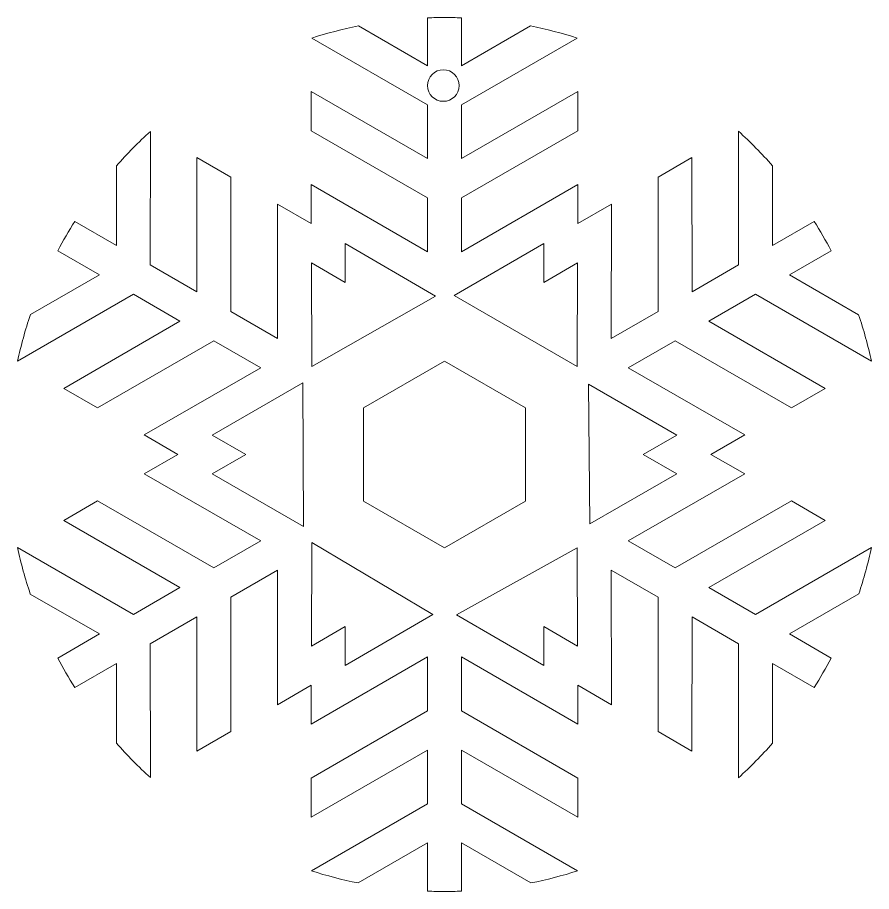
# Model space of a CAD drawing. Header units: millimetres. Extents: x -103 to 102, y -103 to 103.
# Drawn here: x -66.46 to -34.15, y -61.36 to -28.3 of the extents above; entities that cross this region are included whole.
import ezdxf

# ---------------------------------------------------------------- set-up
doc = ezdxf.new("R2010")
doc.units = ezdxf.units.MM
doc.header["$MEASUREMENT"] = 0
doc.layers.add('layer 1', color=7, linetype='Continuous')

msp = doc.modelspace()

# ---------------------------------------------------------------- linework, layer by layer
at = {"layer": 'layer 1', "color": 177, "lineweight": 9}
for points, knots in [([(-43.9891, -35.3526), (-43.9891, -35.3526), (-43.998, -40.4398), (-43.998, -40.4398), (-43.998, -40.4398), (-43.998, -40.4398), (-42.2228, -39.4147), (-42.2228, -39.4147), (-42.2228, -39.4147), (-42.2228, -39.4147), (-42.2252, -34.3343), (-42.2252, -34.3343), (-42.2252, -34.3343), (-42.2252, -34.3343), (-40.9435, -33.5942), (-40.9435, -33.5942), (-40.9435, -33.5942), (-40.9435, -33.5942), (-40.9409, -38.6746), (-40.9409, -38.6746), (-40.9409, -38.6746), (-40.9409, -38.6746), (-39.1789, -37.6573), (-39.1789, -37.6573), (-39.1789, -37.6573), (-39.1789, -37.6573), (-39.1807, -32.5993), (-39.1807, -32.5993), (-39.1807, -32.5993), (-38.7293, -33.0103), (-38.3016, -33.4464), (-37.8981, -33.9042), (-37.8981, -33.9042), (-37.8981, -33.9042), (-37.8971, -36.9172), (-37.8971, -36.9172), (-37.8971, -36.9172), (-37.8971, -36.9172), (-36.3219, -36.0078), (-36.3219, -36.0078), (-36.3219, -36.0078), (-36.0939, -36.3684), (-35.8798, -36.7388), (-35.6796, -37.1175), (-35.6796, -37.1175), (-35.6796, -37.1175), (-37.2559, -38.0276), (-37.2559, -38.0276), (-37.2559, -38.0276), (-37.2559, -38.0276), (-34.6375, -39.5406), (-34.6375, -39.5406), (-34.6375, -39.5406), (-34.444, -40.1142), (-34.2822, -40.7022), (-34.1518, -41.302), (-34.1518, -41.302), (-34.1518, -41.302), (-38.5379, -38.7677), (-38.5379, -38.7677), (-38.5379, -38.7677), (-38.5379, -38.7677), (-40.2998, -39.785), (-40.2998, -39.785), (-40.2998, -39.785), (-40.2998, -39.785), (-35.9013, -42.3273), (-35.9013, -42.3273), (-35.9013, -42.3273), (-35.9013, -42.3273), (-37.1831, -43.0675), (-37.1831, -43.0675), (-37.1831, -43.0675), (-37.1831, -43.0675), (-41.5817, -40.5251), (-41.5817, -40.5251), (-41.5817, -40.5251), (-41.5817, -40.5251), (-43.3568, -41.5499), (-43.3568, -41.5499), (-43.3568, -41.5499), (-43.3568, -41.5499), (-38.9469, -44.0859), (-38.9469, -44.0859), (-38.9469, -44.0859), (-38.9469, -44.0859), (-40.2245, -44.8236), (-40.2245, -44.8236), (-40.2245, -44.8236), (-40.2245, -44.8236), (-38.9469, -45.5612), (-38.9469, -45.5612), (-38.9469, -45.5612), (-38.9469, -45.5612), (-43.3568, -48.0969), (-43.3568, -48.0969), (-43.3568, -48.0969), (-43.3568, -48.0969), (-41.5817, -49.1219), (-41.5817, -49.1219), (-41.5817, -49.1219), (-41.5817, -49.1219), (-37.1831, -46.5795), (-37.1831, -46.5795), (-37.1831, -46.5795), (-37.1831, -46.5795), (-35.9013, -47.3195), (-35.9013, -47.3195), (-35.9013, -47.3195), (-35.9013, -47.3195), (-40.2998, -49.8619), (-40.2998, -49.8619), (-40.2998, -49.8619), (-40.2998, -49.8619), (-38.5379, -50.8792), (-38.5379, -50.8792), (-38.5379, -50.8792), (-38.5379, -50.8792), (-34.1493, -48.3435), (-34.1493, -48.3435), (-34.1493, -48.3435), (-34.2791, -48.943), (-34.4406, -49.5306), (-34.6333, -50.104), (-34.6333, -50.104), (-34.6333, -50.104), (-37.2559, -51.6194), (-37.2559, -51.6194), (-37.2559, -51.6194), (-37.2559, -51.6194), (-35.6753, -52.5318), (-35.6753, -52.5318), (-35.6753, -52.5318), (-35.8754, -52.9107), (-36.0893, -53.281), (-36.3171, -53.6418), (-36.3171, -53.6418), (-36.3171, -53.6418), (-37.897, -52.7297), (-37.897, -52.7297), (-37.897, -52.7297), (-37.897, -52.7297), (-37.898, -55.7529), (-37.898, -55.7529), (-37.898, -55.7529), (-38.3015, -56.2109), (-38.7293, -56.6471), (-39.1805, -57.0579), (-39.1805, -57.0579), (-39.1805, -57.0579), (-39.1789, -51.9895), (-39.1789, -51.9895), (-39.1789, -51.9895), (-39.1789, -51.9895), (-40.9409, -50.9724), (-40.9409, -50.9724), (-40.9409, -50.9724), (-40.9409, -50.9724), (-40.9434, -56.0528), (-40.9434, -56.0528), (-40.9434, -56.0528), (-40.9434, -56.0528), (-42.2251, -55.3127), (-42.2251, -55.3127), (-42.2251, -55.3127), (-42.2251, -55.3127), (-42.2226, -50.2323), (-42.2226, -50.2323), (-42.2226, -50.2323), (-42.2226, -50.2323), (-43.9979, -49.2074), (-43.9979, -49.2074), (-43.9979, -49.2074), (-43.9979, -49.2074), (-43.989, -54.2944), (-43.989, -54.2944), (-43.989, -54.2944), (-43.989, -54.2944), (-45.2667, -53.5567), (-45.2667, -53.5567), (-45.2667, -53.5567), (-45.2667, -53.5567), (-45.2667, -55.0323), (-45.2667, -55.0323), (-45.2667, -55.0323), (-45.2667, -55.0323), (-49.6678, -52.4809), (-49.6678, -52.4809), (-49.6678, -52.4809), (-49.6678, -52.4809), (-49.6678, -54.5308), (-49.6678, -54.5308), (-49.6678, -54.5308), (-49.6678, -54.5308), (-45.2667, -57.0687), (-45.2667, -57.0687), (-45.2667, -57.0687), (-45.2667, -57.0687), (-45.2667, -58.5488), (-45.2667, -58.5488), (-45.2667, -58.5488), (-45.2667, -58.5488), (-49.6678, -56.0108), (-49.6678, -56.0108), (-49.6678, -56.0108), (-49.6678, -56.0108), (-49.6678, -58.0453), (-49.6678, -58.0453), (-49.6678, -58.0453), (-49.6678, -58.0453), (-45.2732, -60.5806), (-45.2732, -60.5806), (-45.2732, -60.5806), (-45.8504, -60.7648), (-46.4411, -60.9186), (-47.0438, -61.0393), (-47.0438, -61.0393), (-47.0438, -61.0393), (-49.6678, -59.5256), (-49.6678, -59.5256), (-49.6678, -59.5256), (-49.6678, -59.5256), (-49.6678, -61.3485), (-49.6678, -61.3485), (-49.6678, -61.3485), (-49.8799, -61.3566), (-50.0928, -61.362), (-50.3068, -61.362), (-50.3068, -61.362), (-50.5223, -61.362), (-50.7365, -61.3566), (-50.9498, -61.3483), (-50.9498, -61.3483), (-50.9498, -61.3483), (-50.9498, -59.5256), (-50.9498, -59.5256), (-50.9498, -59.5256), (-50.9498, -59.5256), (-53.5728, -61.0388), (-53.5728, -61.0388), (-53.5728, -61.0388), (-54.1754, -60.918), (-54.766, -60.7642), (-55.3431, -60.5798), (-55.3431, -60.5798), (-55.3431, -60.5798), (-50.9498, -58.0453), (-50.9498, -58.0453), (-50.9498, -58.0453), (-50.9498, -58.0453), (-50.9498, -56.0108), (-50.9498, -56.0108), (-50.9498, -56.0108), (-50.9498, -56.0108), (-55.3508, -58.5488), (-55.3508, -58.5488), (-55.3508, -58.5488), (-55.3508, -58.5488), (-55.3508, -57.0687), (-55.3508, -57.0687), (-55.3508, -57.0687), (-55.3508, -57.0687), (-50.9498, -54.5308), (-50.9498, -54.5308), (-50.9498, -54.5308), (-50.9498, -54.5308), (-50.9498, -52.4809), (-50.9498, -52.4809), (-50.9498, -52.4809), (-50.9498, -52.4809), (-55.3508, -55.0323), (-55.3508, -55.0323), (-55.3508, -55.0323), (-55.3508, -55.0323), (-55.3508, -53.5567), (-55.3508, -53.5567), (-55.3508, -53.5567), (-55.3508, -53.5567), (-56.6287, -54.2944), (-56.6287, -54.2944), (-56.6287, -54.2944), (-56.6287, -54.2944), (-56.6197, -49.2074), (-56.6197, -49.2074), (-56.6197, -49.2074), (-56.6197, -49.2074), (-58.3949, -50.2323), (-58.3949, -50.2323), (-58.3949, -50.2323), (-58.3949, -50.2323), (-58.3924, -55.3127), (-58.3924, -55.3127), (-58.3924, -55.3127), (-58.3924, -55.3127), (-59.6741, -56.0528), (-59.6741, -56.0528), (-59.6741, -56.0528), (-59.6741, -56.0528), (-59.6767, -50.9724), (-59.6767, -50.9724), (-59.6767, -50.9724), (-59.6767, -50.9724), (-61.4386, -51.9895), (-61.4386, -51.9895), (-61.4386, -51.9895), (-61.4386, -51.9895), (-61.437, -57.0543), (-61.437, -57.0543), (-61.437, -57.0543), (-61.8882, -56.6434), (-62.3161, -56.207), (-62.7195, -55.7487), (-62.7195, -55.7487), (-62.7195, -55.7487), (-62.7207, -52.7297), (-62.7207, -52.7297), (-62.7207, -52.7297), (-62.7207, -52.7297), (-64.2977, -53.6402), (-64.2977, -53.6402), (-64.2977, -53.6402), (-64.5255, -53.2794), (-64.7394, -52.9092), (-64.9393, -52.5302), (-64.9393, -52.5302), (-64.9393, -52.5302), (-63.3616, -51.6194), (-63.3616, -51.6194), (-63.3616, -51.6194), (-63.3616, -51.6194), (-65.9795, -50.1069), (-65.9795, -50.1069), (-65.9795, -50.1069), (-66.1725, -49.5334), (-66.3341, -48.9456), (-66.464, -48.3461), (-66.464, -48.3461), (-66.464, -48.3461), (-62.0797, -50.8794), (-62.0797, -50.8794), (-62.0797, -50.8794), (-62.0797, -50.8794), (-60.3178, -49.862), (-60.3178, -49.862), (-60.3178, -49.862), (-60.3178, -49.862), (-64.7163, -47.3196), (-64.7163, -47.3196), (-64.7163, -47.3196), (-64.7163, -47.3196), (-63.4345, -46.5795), (-63.4345, -46.5795), (-63.4345, -46.5795), (-63.4345, -46.5795), (-59.0361, -49.1219), (-59.0361, -49.1219), (-59.0361, -49.1219), (-59.0361, -49.1219), (-57.2608, -48.097), (-57.2608, -48.097), (-57.2608, -48.097), (-57.2608, -48.097), (-61.6708, -45.5612), (-61.6708, -45.5612), (-61.6708, -45.5612), (-61.6708, -45.5612), (-60.393, -44.8236), (-60.393, -44.8236), (-60.393, -44.8236), (-60.393, -44.8236), (-61.6708, -44.086), (-61.6708, -44.086), (-61.6708, -44.086), (-61.6708, -44.086), (-57.2608, -41.5501), (-57.2608, -41.5501), (-57.2608, -41.5501), (-57.2608, -41.5501), (-59.0361, -40.5252), (-59.0361, -40.5252), (-59.0361, -40.5252), (-59.0361, -40.5252), (-63.4345, -43.0675), (-63.4345, -43.0675), (-63.4345, -43.0675), (-63.4345, -43.0675), (-64.7163, -42.3275), (-64.7163, -42.3275), (-64.7163, -42.3275), (-64.7163, -42.3275), (-60.3178, -39.7851), (-60.3178, -39.7851), (-60.3178, -39.7851), (-60.3178, -39.7851), (-62.0797, -38.7679), (-62.0797, -38.7679), (-62.0797, -38.7679), (-62.0797, -38.7679), (-66.4615, -41.2997), (-66.4615, -41.2997), (-66.4615, -41.2997), (-66.3309, -40.6998), (-66.1691, -40.1117), (-65.9755, -39.538), (-65.9755, -39.538), (-65.9755, -39.538), (-63.3616, -38.0278), (-63.3616, -38.0278), (-63.3616, -38.0278), (-63.3616, -38.0278), (-64.9351, -37.1194), (-64.9351, -37.1194), (-64.9351, -37.1194), (-64.7351, -36.7405), (-64.521, -36.3703), (-64.2931, -36.0096), (-64.2931, -36.0096), (-64.2931, -36.0096), (-62.7207, -36.9174), (-62.7207, -36.9174), (-62.7207, -36.9174), (-62.7207, -36.9174), (-62.7196, -33.9087), (-62.7196, -33.9087), (-62.7196, -33.9087), (-62.3161, -33.4504), (-61.8883, -33.014), (-61.437, -32.603), (-61.437, -32.603), (-61.437, -32.603), (-61.4386, -37.6575), (-61.4386, -37.6575), (-61.4386, -37.6575), (-61.4386, -37.6575), (-59.6767, -38.6748), (-59.6767, -38.6748), (-59.6767, -38.6748), (-59.6767, -38.6748), (-59.6742, -33.5943), (-59.6742, -33.5943), (-59.6742, -33.5943), (-59.6742, -33.5943), (-58.3925, -34.3345), (-58.3925, -34.3345), (-58.3925, -34.3345), (-58.3925, -34.3345), (-58.3949, -39.4149), (-58.3949, -39.4149), (-58.3949, -39.4149), (-58.3949, -39.4149), (-56.6197, -40.4398), (-56.6197, -40.4398), (-56.6197, -40.4398), (-56.6197, -40.4398), (-56.6287, -35.3527), (-56.6287, -35.3527), (-56.6287, -35.3527), (-56.6287, -35.3527), (-55.3508, -36.0903), (-55.3508, -36.0903), (-55.3508, -36.0903), (-55.3508, -36.0903), (-55.3508, -34.615), (-55.3508, -34.615), (-55.3508, -34.615), (-55.3508, -34.615), (-50.9498, -37.1663), (-50.9498, -37.1663), (-50.9498, -37.1663), (-50.9498, -37.1663), (-50.9498, -35.1165), (-50.9498, -35.1165), (-50.9498, -35.1165), (-50.9498, -35.1165), (-55.3508, -32.5783), (-55.3508, -32.5783), (-55.3508, -32.5783), (-55.3508, -32.5783), (-55.3508, -31.0984), (-55.3508, -31.0984), (-55.3508, -31.0984), (-55.3508, -31.0984), (-50.9498, -33.6364), (-50.9498, -33.6364), (-50.9498, -33.6364), (-50.9498, -33.6364), (-50.9498, -31.6018), (-50.9498, -31.6018), (-50.9498, -31.6018), (-50.9498, -31.6018), (-55.3319, -29.074), (-55.3319, -29.074), (-55.3319, -29.074), (-54.7542, -28.8897), (-54.1631, -28.7364), (-53.5597, -28.6161), (-53.5597, -28.6161), (-53.5597, -28.6161), (-50.9498, -30.1217), (-50.9498, -30.1217), (-50.9498, -30.1217), (-50.9498, -30.1217), (-50.9498, -28.3089), (-50.9498, -28.3089), (-50.9498, -28.3089), (-50.7365, -28.3008), (-50.5223, -28.2953), (-50.3068, -28.2953), (-50.3068, -28.2953), (-50.0928, -28.2953), (-49.8799, -28.3007), (-49.6679, -28.3088), (-49.6679, -28.3088), (-49.6679, -28.3088), (-49.6679, -30.1217), (-49.6679, -30.1217), (-49.6679, -30.1217), (-49.6679, -30.1217), (-47.057, -28.6156), (-47.057, -28.6156), (-47.057, -28.6156), (-46.4537, -28.7358), (-45.8622, -28.8889), (-45.2843, -29.0731), (-45.2843, -29.0731), (-45.2843, -29.0731), (-49.6679, -31.6018), (-49.6679, -31.6018), (-49.6679, -31.6018), (-49.6679, -31.6018), (-49.6679, -33.6364), (-49.6679, -33.6364), (-49.6679, -33.6364), (-49.6679, -33.6364), (-45.2667, -31.0984), (-45.2667, -31.0984), (-45.2667, -31.0984), (-45.2667, -31.0984), (-45.2667, -32.5783), (-45.2667, -32.5783), (-45.2667, -32.5783), (-45.2667, -32.5783), (-49.6679, -35.1165), (-49.6679, -35.1165), (-49.6679, -35.1165), (-49.6679, -35.1165), (-49.6679, -37.1663), (-49.6679, -37.1663), (-49.6679, -37.1663), (-49.6679, -37.1663), (-45.2667, -34.615), (-45.2667, -34.615), (-45.2667, -34.615), (-45.2667, -34.615), (-45.2667, -36.0903), (-45.2667, -36.0903), (-45.2667, -36.0903), (-45.2667, -36.0903), (-43.9891, -35.3526), (-43.9891, -35.3526)], [0, 0, 0, 0, 0.0070922, 0.0070922, 0.0070922, 0.0070922, 0.0141844, 0.0141844, 0.0141844, 0.0141844, 0.0212766, 0.0212766, 0.0212766, 0.0212766, 0.0283688, 0.0283688, 0.0283688, 0.0283688, 0.035461, 0.035461, 0.035461, 0.035461, 0.0425532, 0.0425532, 0.0425532, 0.0425532, 0.0496454, 0.0496454, 0.0496454, 0.0496454, 0.0567376, 0.0567376, 0.0567376, 0.0567376, 0.0638298, 0.0638298, 0.0638298, 0.0638298, 0.070922, 0.070922, 0.070922, 0.070922, 0.0780142, 0.0780142, 0.0780142, 0.0780142, 0.0851064, 0.0851064, 0.0851064, 0.0851064, 0.0921986, 0.0921986, 0.0921986, 0.0921986, 0.0992908, 0.0992908, 0.0992908, 0.0992908, 0.106383, 0.106383, 0.106383, 0.106383, 0.1134752, 0.1134752, 0.1134752, 0.1134752, 0.1205674, 0.1205674, 0.1205674, 0.1205674, 0.1276596, 0.1276596, 0.1276596, 0.1276596, 0.1347518, 0.1347518, 0.1347518, 0.1347518, 0.141844, 0.141844, 0.141844, 0.141844, 0.1489362, 0.1489362, 0.1489362, 0.1489362, 0.1560284, 0.1560284, 0.1560284, 0.1560284, 0.1631206, 0.1631206, 0.1631206, 0.1631206, 0.1702128, 0.1702128, 0.1702128, 0.1702128, 0.177305, 0.177305, 0.177305, 0.177305, 0.1843972, 0.1843972, 0.1843972, 0.1843972, 0.1914894, 0.1914894, 0.1914894, 0.1914894, 0.1985816, 0.1985816, 0.1985816, 0.1985816, 0.2056738, 0.2056738, 0.2056738, 0.2056738, 0.212766, 0.212766, 0.212766, 0.212766, 0.2198582, 0.2198582, 0.2198582, 0.2198582, 0.2269504, 0.2269504, 0.2269504, 0.2269504, 0.2340426, 0.2340426, 0.2340426, 0.2340426, 0.2411348, 0.2411348, 0.2411348, 0.2411348, 0.248227, 0.248227, 0.248227, 0.248227, 0.2553191, 0.2553191, 0.2553191, 0.2553191, 0.2624113, 0.2624113, 0.2624113, 0.2624113, 0.2695035, 0.2695035, 0.2695035, 0.2695035, 0.2765957, 0.2765957, 0.2765957, 0.2765957, 0.2836879, 0.2836879, 0.2836879, 0.2836879, 0.2907801, 0.2907801, 0.2907801, 0.2907801, 0.2978723, 0.2978723, 0.2978723, 0.2978723, 0.3049645, 0.3049645, 0.3049645, 0.3049645, 0.3120567, 0.3120567, 0.3120567, 0.3120567, 0.3191489, 0.3191489, 0.3191489, 0.3191489, 0.3262411, 0.3262411, 0.3262411, 0.3262411, 0.3333333, 0.3333333, 0.3333333, 0.3333333, 0.3404255, 0.3404255, 0.3404255, 0.3404255, 0.3475177, 0.3475177, 0.3475177, 0.3475177, 0.3546099, 0.3546099, 0.3546099, 0.3546099, 0.3617021, 0.3617021, 0.3617021, 0.3617021, 0.3687943, 0.3687943, 0.3687943, 0.3687943, 0.3758865, 0.3758865, 0.3758865, 0.3758865, 0.3829787, 0.3829787, 0.3829787, 0.3829787, 0.3900709, 0.3900709, 0.3900709, 0.3900709, 0.3971631, 0.3971631, 0.3971631, 0.3971631, 0.4042553, 0.4042553, 0.4042553, 0.4042553, 0.4113475, 0.4113475, 0.4113475, 0.4113475, 0.4184397, 0.4184397, 0.4184397, 0.4184397, 0.4255319, 0.4255319, 0.4255319, 0.4255319, 0.4326241, 0.4326241, 0.4326241, 0.4326241, 0.4397163, 0.4397163, 0.4397163, 0.4397163, 0.4468085, 0.4468085, 0.4468085, 0.4468085, 0.4539007, 0.4539007, 0.4539007, 0.4539007, 0.4609929, 0.4609929, 0.4609929, 0.4609929, 0.4680851, 0.4680851, 0.4680851, 0.4680851, 0.4751773, 0.4751773, 0.4751773, 0.4751773, 0.4822695, 0.4822695, 0.4822695, 0.4822695, 0.4893617, 0.4893617, 0.4893617, 0.4893617, 0.4964539, 0.4964539, 0.4964539, 0.4964539, 0.5035461, 0.5035461, 0.5035461, 0.5035461, 0.5106383, 0.5106383, 0.5106383, 0.5106383, 0.5177305, 0.5177305, 0.5177305, 0.5177305, 0.5248227, 0.5248227, 0.5248227, 0.5248227, 0.5319149, 0.5319149, 0.5319149, 0.5319149, 0.5390071, 0.5390071, 0.5390071, 0.5390071, 0.5460993, 0.5460993, 0.5460993, 0.5460993, 0.5531915, 0.5531915, 0.5531915, 0.5531915, 0.5602837, 0.5602837, 0.5602837, 0.5602837, 0.5673759, 0.5673759, 0.5673759, 0.5673759, 0.5744681, 0.5744681, 0.5744681, 0.5744681, 0.5815603, 0.5815603, 0.5815603, 0.5815603, 0.5886525, 0.5886525, 0.5886525, 0.5886525, 0.5957447, 0.5957447, 0.5957447, 0.5957447, 0.6028369, 0.6028369, 0.6028369, 0.6028369, 0.6099291, 0.6099291, 0.6099291, 0.6099291, 0.6170213, 0.6170213, 0.6170213, 0.6170213, 0.6241135, 0.6241135, 0.6241135, 0.6241135, 0.6312057, 0.6312057, 0.6312057, 0.6312057, 0.6382979, 0.6382979, 0.6382979, 0.6382979, 0.6453901, 0.6453901, 0.6453901, 0.6453901, 0.6524823, 0.6524823, 0.6524823, 0.6524823, 0.6595745, 0.6595745, 0.6595745, 0.6595745, 0.6666667, 0.6666667, 0.6666667, 0.6666667, 0.6737589, 0.6737589, 0.6737589, 0.6737589, 0.6808511, 0.6808511, 0.6808511, 0.6808511, 0.6879433, 0.6879433, 0.6879433, 0.6879433, 0.6950355, 0.6950355, 0.6950355, 0.6950355, 0.7021277, 0.7021277, 0.7021277, 0.7021277, 0.7092199, 0.7092199, 0.7092199, 0.7092199, 0.7163121, 0.7163121, 0.7163121, 0.7163121, 0.7234043, 0.7234043, 0.7234043, 0.7234043, 0.7304965, 0.7304965, 0.7304965, 0.7304965, 0.7375887, 0.7375887, 0.7375887, 0.7375887, 0.7446809, 0.7446809, 0.7446809, 0.7446809, 0.751773, 0.751773, 0.751773, 0.751773, 0.7588652, 0.7588652, 0.7588652, 0.7588652, 0.7659574, 0.7659574, 0.7659574, 0.7659574, 0.7730496, 0.7730496, 0.7730496, 0.7730496, 0.7801418, 0.7801418, 0.7801418, 0.7801418, 0.787234, 0.787234, 0.787234, 0.787234, 0.7943262, 0.7943262, 0.7943262, 0.7943262, 0.8014184, 0.8014184, 0.8014184, 0.8014184, 0.8085106, 0.8085106, 0.8085106, 0.8085106, 0.8156028, 0.8156028, 0.8156028, 0.8156028, 0.822695, 0.822695, 0.822695, 0.822695, 0.8297872, 0.8297872, 0.8297872, 0.8297872, 0.8368794, 0.8368794, 0.8368794, 0.8368794, 0.8439716, 0.8439716, 0.8439716, 0.8439716, 0.8510638, 0.8510638, 0.8510638, 0.8510638, 0.858156, 0.858156, 0.858156, 0.858156, 0.8652482, 0.8652482, 0.8652482, 0.8652482, 0.8723404, 0.8723404, 0.8723404, 0.8723404, 0.8794326, 0.8794326, 0.8794326, 0.8794326, 0.8865248, 0.8865248, 0.8865248, 0.8865248, 0.893617, 0.893617, 0.893617, 0.893617, 0.9007092, 0.9007092, 0.9007092, 0.9007092, 0.9078014, 0.9078014, 0.9078014, 0.9078014, 0.9148936, 0.9148936, 0.9148936, 0.9148936, 0.9219858, 0.9219858, 0.9219858, 0.9219858, 0.929078, 0.929078, 0.929078, 0.929078, 0.9361702, 0.9361702, 0.9361702, 0.9361702, 0.9432624, 0.9432624, 0.9432624, 0.9432624, 0.9503546, 0.9503546, 0.9503546, 0.9503546, 0.9574468, 0.9574468, 0.9574468, 0.9574468, 0.964539, 0.964539, 0.964539, 0.964539, 0.9716312, 0.9716312, 0.9716312, 0.9716312, 0.9787234, 0.9787234, 0.9787234, 0.9787234, 0.9858156, 0.9858156, 0.9858156, 0.9858156, 1, 1, 1, 1]), ([(-50.3504, -30.273), (-50.0206, -30.273), (-49.7532, -30.5404), (-49.7532, -30.8702), (-49.7532, -30.8702), (-49.7532, -31.1999), (-50.0206, -31.4673), (-50.3504, -31.4673), (-50.3504, -31.4673), (-50.6802, -31.4673), (-50.9475, -31.1999), (-50.9475, -30.8702), (-50.9475, -30.8702), (-50.9475, -30.5404), (-50.6802, -30.273), (-50.3504, -30.273)], [0, 0, 0, 0, 0.2, 0.2, 0.2, 0.2, 0.4, 0.4, 0.4, 0.4, 0.6, 0.6, 0.6, 0.6, 1, 1, 1, 1]), ([(-54.0666, -36.8466), (-54.0666, -36.8466), (-50.6433, -38.8331), (-50.6433, -38.8331), (-50.6433, -38.8331), (-50.6433, -38.8331), (-55.3308, -41.4944), (-55.3308, -41.4944), (-55.3308, -41.4944), (-55.3308, -41.4944), (-55.3392, -37.5814), (-55.3392, -37.5814), (-55.3392, -37.5814), (-55.3392, -37.5814), (-54.0666, -38.3162), (-54.0666, -38.3162), (-54.0666, -38.3162), (-54.0666, -38.3162), (-54.0666, -36.8466), (-54.0666, -36.8466)], [0, 0, 0, 0, 0.1666667, 0.1666667, 0.1666667, 0.1666667, 0.3333333, 0.3333333, 0.3333333, 0.3333333, 0.5, 0.5, 0.5, 0.5, 0.6666667, 0.6666667, 0.6666667, 0.6666667, 1, 1, 1, 1]), ([(-46.5467, -38.3161), (-46.5467, -38.3161), (-45.274, -37.5813), (-45.274, -37.5813), (-45.274, -37.5813), (-45.274, -37.5813), (-45.2826, -41.4996), (-45.2826, -41.4996), (-45.2826, -41.4996), (-45.2826, -41.4996), (-49.9435, -38.8177), (-49.9435, -38.8177), (-49.9435, -38.8177), (-49.9435, -38.8177), (-46.5467, -36.8466), (-46.5467, -36.8466), (-46.5467, -36.8466), (-46.5467, -36.8466), (-46.5467, -38.3161), (-46.5467, -38.3161)], [0, 0, 0, 0, 0.1666667, 0.1666667, 0.1666667, 0.1666667, 0.3333333, 0.3333333, 0.3333333, 0.3333333, 0.5, 0.5, 0.5, 0.5, 0.6666667, 0.6666667, 0.6666667, 0.6666667, 1, 1, 1, 1]), ([(-50.3066, -41.294), (-50.3066, -41.294), (-47.2463, -43.0607), (-47.2463, -43.0607), (-47.2463, -43.0607), (-47.2463, -43.0607), (-47.2461, -46.595), (-47.2461, -46.595), (-47.2461, -46.595), (-47.2461, -46.595), (-50.3066, -48.3619), (-50.3066, -48.3619), (-50.3066, -48.3619), (-50.3066, -48.3619), (-53.367, -46.5952), (-53.367, -46.5952), (-53.367, -46.5952), (-53.367, -46.5952), (-53.3672, -43.061), (-53.3672, -43.061), (-53.3672, -43.061), (-53.3672, -43.061), (-50.3066, -41.294), (-50.3066, -41.294)], [0, 0, 0, 0, 0.1428571, 0.1428571, 0.1428571, 0.1428571, 0.2857143, 0.2857143, 0.2857143, 0.2857143, 0.4285714, 0.4285714, 0.4285714, 0.4285714, 0.5714286, 0.5714286, 0.5714286, 0.5714286, 0.7142857, 0.7142857, 0.7142857, 0.7142857, 1, 1, 1, 1]), ([(-55.6632, -42.1201), (-55.6632, -42.1201), (-55.6378, -47.5518), (-55.6378, -47.5518), (-55.6378, -47.5518), (-55.6378, -47.5518), (-59.0993, -45.5635), (-59.0993, -45.5635), (-59.0993, -45.5635), (-59.0993, -45.5635), (-57.8265, -44.8287), (-57.8265, -44.8287), (-57.8265, -44.8287), (-57.8265, -44.8287), (-59.0993, -44.0938), (-59.0993, -44.0938), (-59.0993, -44.0938), (-59.0993, -44.0938), (-55.6632, -42.1201), (-55.6632, -42.1201)], [0, 0, 0, 0, 0.1666667, 0.1666667, 0.1666667, 0.1666667, 0.3333333, 0.3333333, 0.3333333, 0.3333333, 0.5, 0.5, 0.5, 0.5, 0.6666667, 0.6666667, 0.6666667, 0.6666667, 1, 1, 1, 1]), ([(-44.8573, -42.1733), (-44.8573, -42.1733), (-41.514, -44.0938), (-41.514, -44.0938), (-41.514, -44.0938), (-41.514, -44.0938), (-42.7867, -44.8287), (-42.7867, -44.8287), (-42.7867, -44.8287), (-42.7867, -44.8287), (-41.514, -45.5635), (-41.514, -45.5635), (-41.514, -45.5635), (-41.514, -45.5635), (-44.8088, -47.456), (-44.8088, -47.456), (-44.8088, -47.456), (-44.8088, -47.456), (-44.8573, -42.1733), (-44.8573, -42.1733)], [0, 0, 0, 0, 0.1666667, 0.1666667, 0.1666667, 0.1666667, 0.3333333, 0.3333333, 0.3333333, 0.3333333, 0.5, 0.5, 0.5, 0.5, 0.6666667, 0.6666667, 0.6666667, 0.6666667, 1, 1, 1, 1]), ([(-55.3307, -48.1576), (-55.3307, -48.1576), (-50.7502, -50.8861), (-50.7502, -50.8861), (-50.7502, -50.8861), (-50.7502, -50.8861), (-54.0666, -52.8107), (-54.0666, -52.8107), (-54.0666, -52.8107), (-54.0666, -52.8107), (-54.0666, -51.3411), (-54.0666, -51.3411), (-54.0666, -51.3411), (-54.0666, -51.3411), (-55.3392, -52.0759), (-55.3392, -52.0759), (-55.3392, -52.0759), (-55.3392, -52.0759), (-55.3307, -48.1576), (-55.3307, -48.1576)], [0, 0, 0, 0, 0.1666667, 0.1666667, 0.1666667, 0.1666667, 0.3333333, 0.3333333, 0.3333333, 0.3333333, 0.5, 0.5, 0.5, 0.5, 0.6666667, 0.6666667, 0.6666667, 0.6666667, 1, 1, 1, 1]), ([(-49.8475, -50.8952), (-49.8475, -50.8952), (-45.2821, -48.358), (-45.2821, -48.358), (-45.2821, -48.358), (-45.2821, -48.358), (-45.2739, -52.0759), (-45.2739, -52.0759), (-45.2739, -52.0759), (-45.2739, -52.0759), (-46.5467, -51.3411), (-46.5467, -51.3411), (-46.5467, -51.3411), (-46.5467, -51.3411), (-46.5467, -52.8107), (-46.5467, -52.8107), (-46.5467, -52.8107), (-46.5467, -52.8107), (-49.8475, -50.8952), (-49.8475, -50.8952)], [0, 0, 0, 0, 0.1666667, 0.1666667, 0.1666667, 0.1666667, 0.3333333, 0.3333333, 0.3333333, 0.3333333, 0.5, 0.5, 0.5, 0.5, 0.6666667, 0.6666667, 0.6666667, 0.6666667, 1, 1, 1, 1])]:
    msp.add_open_spline(points, degree=3, knots=knots, dxfattribs=at)

doc.saveas('drawing.dxf')
